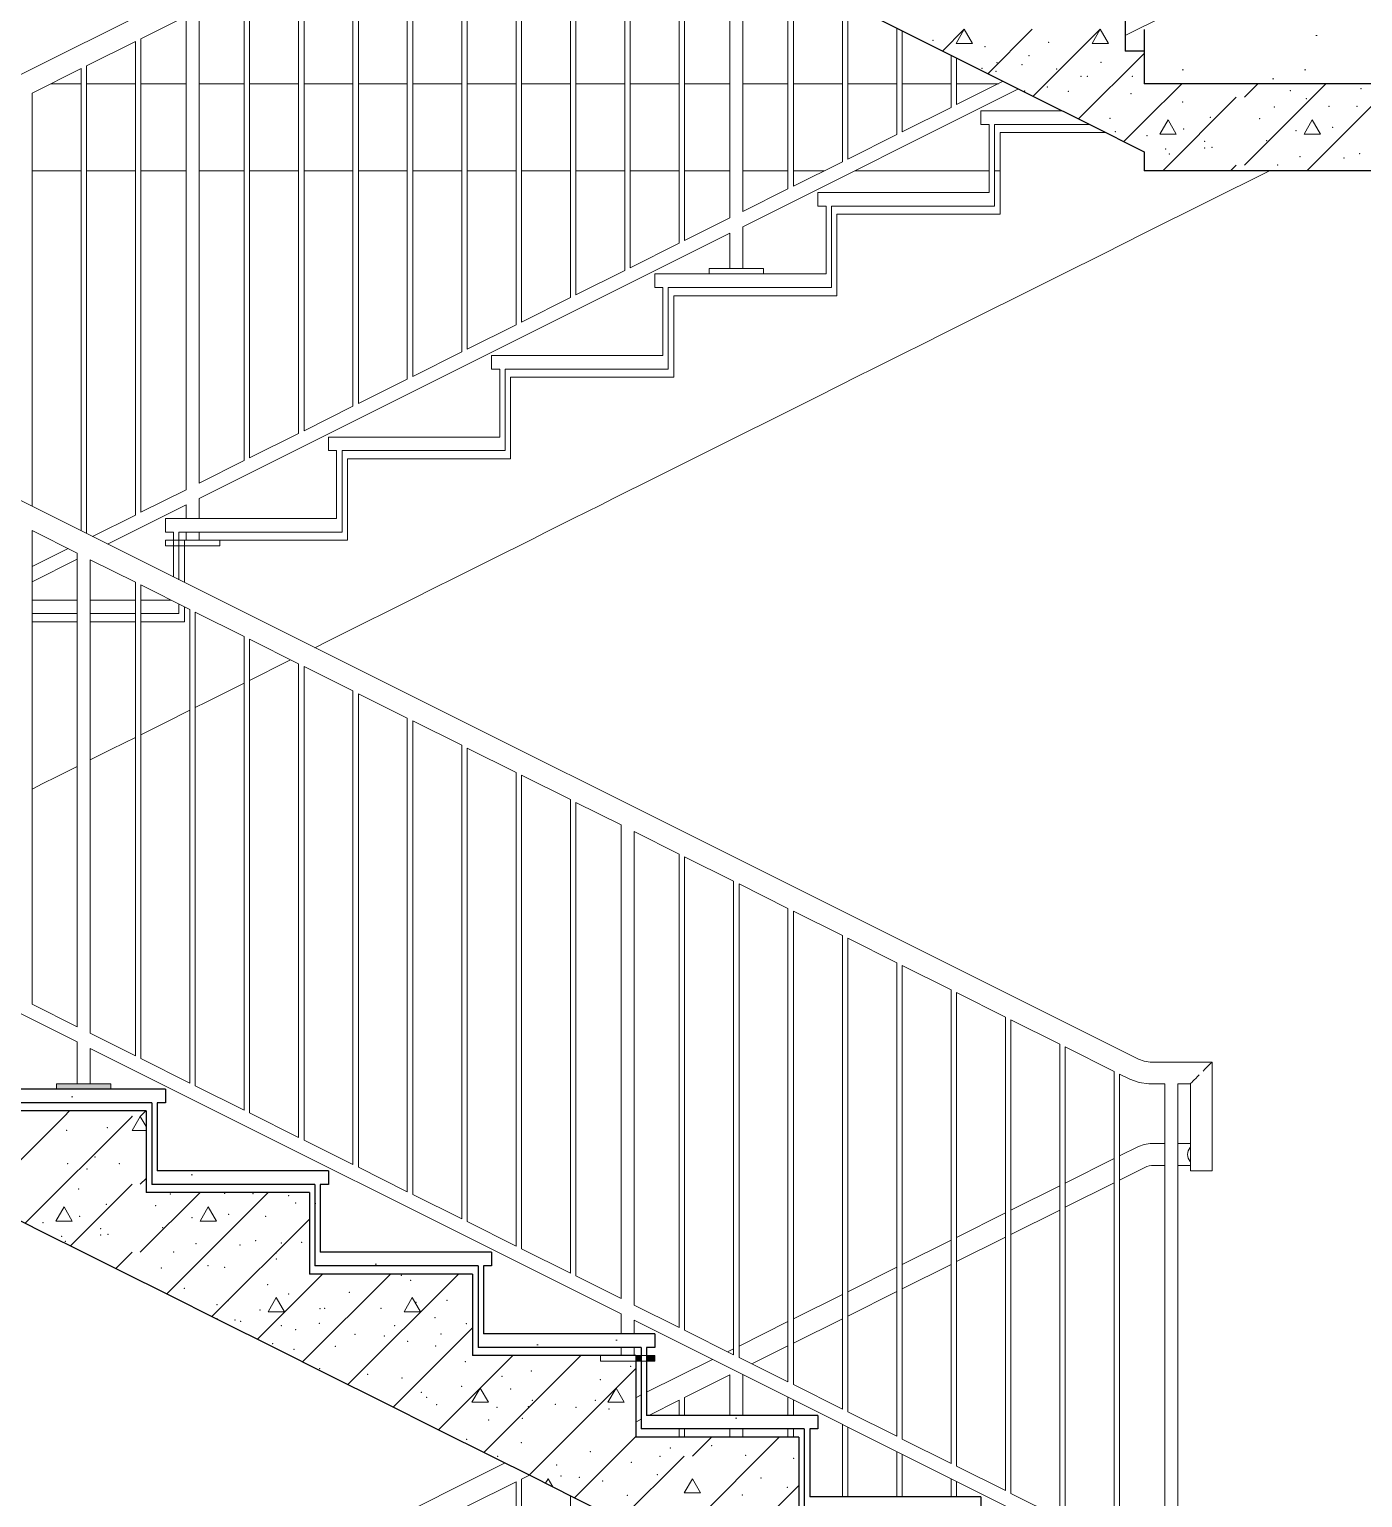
# Model space of a CAD drawing. Header units: millimetres. Extents: x 18162 to 7085488, y 72188 to 247925.
# Drawn here: x 3667379 to 3669831, y 98417 to 101118 of the extents above; entities that cross this region are included whole.
import ezdxf

# ---------------------------------------------------------------- set-up
doc = ezdxf.new("R2010")
doc.units = ezdxf.units.MM
doc.header["$MEASUREMENT"] = 0
for name, color, linetype in [('Interior - Stair & Railing', 7, 'Continuous'), ('Structural - Bearing', 7, 'Continuous'), ('Structural - Stair & Railing', 7, 'Continuous')]:
    doc.layers.add(name, color=color, linetype=linetype)
pattern_1 = [(45, (3761974.73, 95468), (-111.36932, 111.36932), [0, -105, 0, -157.5]), (110, (3762324.73, 95468), (148.0016, 53.86817), [0, -77, 0, -133])]

# ---------------------------------------------------------------- blocks, each defined once
blk = doc.blocks.new('*X870', base_point=(3761974.7, 95118))
at = {"layer": 'Structural - Stair & Railing', "color": 7, "linetype": 'Continuous', "lineweight": 9}
for p, q in [((3667288.2, 98963.2), (3667443, 99118.1)), ((3667371.5, 98921.6), (3667568, 99118.1)), ((3667443, 99118.1), (3667453, 99128)), ((3667568, 99092.1), (3667583.1, 99118.1)), ((3667583.1, 99118.1), (3667593.1, 99128)), ((3667594.1, 99099.3), (3667583.1, 99118.1)), ((3667583.1, 99092.1), (3667568, 99092.1)), ((3667583.1, 99092.1), (3667594.1, 99092.1)), ((3667454.9, 98879.9), (3667568, 98993.1)), ((3667583.1, 98993.1), (3667594.1, 99004)), ((3667583.1, 98868.1), (3667693.1, 98978)), ((3667631.6, 98791.5), (3667818.1, 98978)), ((3667427.9, 98925.4), (3667443, 98951.4)), ((3667443, 98951.4), (3667457.9, 98925.4)), ((3667693, 98925.4), (3667708.1, 98951.4)), ((3667708.1, 98951.4), (3667723.1, 98925.4)), ((3667457.9, 98925.4), (3667427.9, 98925.4)), ((3667723.1, 98925.4), (3667693, 98925.4)), ((3667714.9, 98749.9), (3667894.1, 98929)), ((3667538.2, 98838.2), (3667568, 98868.1)), ((3667798.3, 98708.2), (3667918.1, 98828)), ((3667881.6, 98666.5), (3668043.1, 98828)), ((3667964.9, 98624.9), (3668168.1, 98828)), ((3667833.1, 98784.7), (3667818.2, 98758.7)), ((3667848.3, 98758.7), (3667833.1, 98784.7)), ((3668083.1, 98784.7), (3668068.2, 98758.7)), ((3668098.3, 98758.7), (3668083.1, 98784.7)), ((3667818.2, 98758.7), (3667848.3, 98758.7)), ((3668068.2, 98758.7), (3668098.3, 98758.7)), ((3668048.3, 98583.2), (3668194.1, 98729)), ((3668131.6, 98541.5), (3668268.1, 98678)), ((3668214.9, 98499.9), (3668393.1, 98678)), ((3668298.3, 98458.2), (3668494.1, 98654)), ((3668193, 98592.1), (3668208.1, 98618.1)), ((3668208.1, 98618.1), (3668223.1, 98592)), ((3668443, 98592.1), (3668458.1, 98618.1)), ((3668458.1, 98618.1), (3668473.1, 98592)), ((3668223.1, 98592), (3668193, 98592.1)), ((3668473.1, 98592), (3668443, 98592.1)), ((3668381.6, 98416.5), (3668494.1, 98529)), ((3668598.3, 98368.1), (3668758.2, 98528)), ((3668598.3, 98493.1), (3668633.2, 98528)), ((3668464.9, 98374.9), (3668583.1, 98493.1)), ((3668333.1, 98451.4), (3668328.4, 98443.1)), ((3668341.9, 98436.4), (3668333.1, 98451.4)), ((3668583.1, 98425.4), (3668598.3, 98451.4)), ((3668613.4, 98425.4), (3668598.3, 98451.4)), ((3668641.7, 98286.5), (3668794.1, 98438.8)), ((3668598.3, 98425.4), (3668583.1, 98425.4)), ((3668598.3, 98425.4), (3668613.4, 98425.4))]:
    blk.add_line(p, q, dxfattribs=at)
for p in [(3667568, 99118.1), (3667568, 99118.1), (3667568, 99118.1), (3667583.1, 99118.1), (3667583.1, 99118.1), (3667583.1, 99118.1), (3667447.4, 99092.7), (3667522.3, 99097.1), (3667499.6, 99043.5), (3667449.4, 99031.3), (3667485.2, 99021.4), (3667544.4, 99031.2), (3667469.8, 98984.3), (3667520.7, 98956.3), (3667611.2, 98953.7), (3667638.2, 98975.2), (3667738.5, 98976.6), (3667790.3, 98976.2), (3667855.9, 98972.4), (3667868.9, 98958.9), (3667471.7, 98934.4), (3667678.1, 98931.8), (3667745.8, 98937.6), (3667813.4, 98934.4), (3667404.4, 98922.4), (3667438.2, 98897.7), (3667510, 98911.7), (3667510.1, 98899.9), (3667523.9, 98900.9), (3667624.2, 98913.2), (3667445.1, 98888.5), (3667685.7, 98883.9), (3667766.6, 98881.3), (3667795.3, 98889.3), (3667842.1, 98885.4), (3667879.9, 98886.4), (3667644.3, 98868.4), (3667707.6, 98843.7), (3667832.8, 98866.9), (3667833.5, 98855.5), (3667621.6, 98839), (3667738.2, 98840.1), (3668062.8, 98825.6), (3668080, 98816.5), (3667664, 98801.8), (3667817.1, 98808.4), (3667855.9, 98791.5), (3667967.3, 98794.5), (3667724.1, 98771.7), (3667744.4, 98779.3), (3667803.1, 98761.9), (3667913.4, 98764.1), (3667922.4, 98764.9), (3668025.9, 98764.9), (3668090.2, 98776), (3668146.9, 98779.9), (3667724.1, 98746.1), (3667757.1, 98743.3), (3667767.9, 98740.9), (3667912.5, 98737.4), (3668125, 98747.7), (3668182.4, 98736.5), (3667842.7, 98733.3), (3667868.9, 98725.8), (3667978, 98717), (3668032.1, 98713.9), (3668051, 98733.3), (3668136.2, 98717.7), (3667826.6, 98700), (3667865.4, 98689.3), (3667942, 98694.8), (3668074.8, 98704.5), (3668126.4, 98695.4), (3667912.6, 98653.9), (3668180.9, 98666.8), (3668484.9, 98658.3), (3668001.1, 98643.5), (3668064.5, 98636.9), (3668248.3, 98639.9), (3668302.1, 98649.6), (3668429.3, 98633.5), (3668099.8, 98610.3), (3668109.5, 98600.9), (3668173.9, 98621.5), (3668263.9, 98616.5), (3668128.3, 98587.4), (3668239.2, 98582.5), (3668296.4, 98584.1), (3668304.1, 98595.5), (3668346.2, 98588.2), (3668384.5, 98582.5), (3668420, 98595.5), (3668445.1, 98579.5), (3668223.8, 98559.5), (3668285.6, 98562.5), (3668183, 98524), (3668240.4, 98492.9), (3668283.9, 98517.6), (3668410.5, 98501.5), (3668539, 98492.9), (3668557.6, 98507.8), (3668633.5, 98512.2), (3668696.5, 98494.5), (3668348.5, 98476.5), (3668486.3, 98481.7), (3668784.7, 98488.8), (3668356.8, 98456.7), (3668390.6, 98454.3), (3668433.6, 98447.3), (3668534.1, 98458.9), (3668724.3, 98452.7), (3668479, 98420.6), (3668479, 98420.6), (3668690.3, 98421.8), (3668772.7, 98435.7)]:
    blk.add_point(p, dxfattribs=at)
blk = doc.blocks.new('*X985', base_point=(3761974.7, 95118))
at = {"layer": 'Structural - Stair & Railing', "color": 7, "linetype": 'Continuous', "lineweight": 9}
for p, q in [((3669058.3, 101078.2), (3669098.3, 101118.1)), ((3669098.3, 101118.1), (3669083.4, 101092.1)), ((3669113.4, 101092.1), (3669098.3, 101118.1)), ((3669141.7, 101036.5), (3669223.3, 101118.1)), ((3669225, 100994.8), (3669348.3, 101118.1)), ((3669348.3, 101118.1), (3669333.4, 101092.1)), ((3669363.4, 101092.1), (3669348.3, 101118.1)), ((3669083.4, 101092.1), (3669113.4, 101092.1)), ((3669333.4, 101092.1), (3669363.4, 101092.1)), ((3669308.3, 100953.2), (3669429.1, 101073.9)), ((3669391.7, 100911.5), (3669429.1, 100948.9))]:
    blk.add_line(p, q, dxfattribs=at)
for p in [(3669041, 101097.9), (3669136.3, 101086.4), (3669253.5, 101094.1), (3669217.4, 101069.7), (3669130.7, 101046.2), (3669143.1, 101036.9), (3669156.4, 101041), (3669158.5, 101057), (3669204.5, 101052.9), (3669268.5, 101044.8), (3669312.8, 101031.3), (3669324.9, 101031.5), (3669349.5, 101057.4), (3669407.6, 101031.3), (3669209.5, 101004.4), (3669251.2, 101012.2), (3669289.5, 101004), (3669405, 100999.8), (3669366.6, 100954.4), (3669376.3, 100929.7)]:
    blk.add_point(p, dxfattribs=at)
blk = doc.blocks.new('*X987', base_point=(3761974.7, 95118))
at = {"layer": 'Structural - Bearing', "color": 7, "linetype": 'Continuous', "lineweight": 9}
for p, q in [((3669429.1, 100948.9), (3669498.2, 101018)), ((3669613.4, 100993.1), (3669638.3, 101018)), ((3669613.4, 100868.1), (3669763.3, 101018)), ((3669728.3, 100858), (3669888.3, 101018)), ((3669463.2, 100858), (3669598.3, 100993.1)), ((3669458.1, 100925.4), (3669473.3, 100951.4)), ((3669473.3, 100951.4), (3669488.2, 100925.4)), ((3669723.3, 100925.4), (3669738.4, 100951.4)), ((3669738.4, 100951.4), (3669753.3, 100925.4)), ((3669488.2, 100925.4), (3669458.1, 100925.4)), ((3669753.3, 100925.4), (3669723.3, 100925.4)), ((3669588.2, 100858), (3669598.3, 100868.1))]:
    blk.add_line(p, q, dxfattribs=at)
for p in [(3669698.1, 101005.3), (3669828.2, 101009.1), (3669500, 100984.4), (3669727.3, 100990.8), (3669768.8, 100976.6), (3669550.9, 100956.3), (3669641.4, 100953.8), (3669668.5, 100975.2), (3669820.5, 100976.3), (3669502, 100934.4), (3669708.4, 100931.9), (3669776, 100937.7), (3669434.6, 100922.4), (3669468.5, 100897.7), (3669540.2, 100911.7), (3669540.4, 100900), (3669554.1, 100900.9), (3669654.4, 100913.3), (3669475.3, 100888.6), (3669715.9, 100883.9), (3669796.8, 100881.3), (3669825.6, 100889.4), (3669674.5, 100868.5)]:
    blk.add_point(p, dxfattribs=at)

msp = doc.modelspace()

# ---------------------------------------------------------------- hatches: boundary and pattern name
at = {"layer": 'Interior - Stair & Railing', "linetype": 'Continuous', "lineweight": 9}
for points in [[(3667429.1, 99168), (3667529.1, 99168), (3667529.1, 99178), (3667429.1, 99178)], [(3668494.1, 98678), (3668494.1, 98668), (3668504.1, 98668), (3668504.1, 98678)], [(3668529.1, 98678), (3668514.1, 98678), (3668514.1, 98668), (3668529.1, 98668)]]:
    msp.add_hatch(color=7, dxfattribs=at).paths.add_polyline_path(points)
at = {"layer": 'Structural - Bearing', "linetype": 'Continuous', "lineweight": 9}
h = msp.add_hatch(dxfattribs=at)
h.set_pattern_fill('Lightweight_Concrete_0003', style=0, pattern_type=2)
h.set_pattern_definition([(0, (3761974.7, 95118), (0, 779.423), [48.75, -401.25]), (0, (3762199.7, 95507.7), (0, 779.423), [48.75, -401.25]), (60, (3761974.7, 95118), (-675, 389.7114), [48.75, -401.25]), (60, (3762424.7, 95118), (-675, 389.7114), [48.75, -401.25]), (120, (3762023.5, 95118), (675, 389.7114), [48.75, -401.25]), (120, (3762473.5, 95118), (675, 389.7114), [48.75, -401.25]), (0, (3761974.73, 95193), (0, 150), [0, -150, 0, -225]), (45, (3762049.73, 95193), (-106.06602, 106.06602), [0, -112.5, 0, -187.5])])
h.paths.add_polyline_path([(3669429.1, 101118), (3669429.1, 101018), (3676379.1, 101018), (3676379.1, 101118)])
at = {"layer": 'Structural - Stair & Railing', "linetype": 'Continuous', "lineweight": 9}
h = msp.add_hatch(dxfattribs=at)
h.set_pattern_fill('Cut_Stone_0003', style=0, pattern_type=2)
h.set_pattern_definition(pattern_1)
h.paths.add_polyline_path([(3667304.1, 99143), (3667629.1, 99143), (3667629.1, 99168), (3667304.1, 99168)])
h = msp.add_hatch(dxfattribs=at)
h.set_pattern_fill('Cut_Stone_0003', style=0, pattern_type=2)
h.set_pattern_definition(pattern_1)
h.paths.add_polyline_path([(3667614.1, 99143), (3667604.1, 99143), (3667604.1, 99018), (3667614.1, 99018)])
h = msp.add_hatch(dxfattribs=at)
h.set_pattern_fill('Cut_Stone_0003', style=0, pattern_type=2)
h.set_pattern_definition(pattern_1)
h.paths.add_polyline_path([(3667604.1, 98993), (3667929.1, 98993), (3667929.1, 99018), (3667604.1, 99018)])
h = msp.add_hatch(dxfattribs=at)
h.set_pattern_fill('Cut_Stone_0003', style=0, pattern_type=2)
h.set_pattern_definition(pattern_1)
h.paths.add_polyline_path([(3667914.1, 98993), (3667904.1, 98993), (3667904.1, 98868), (3667914.1, 98868)])
h = msp.add_hatch(dxfattribs=at)
h.set_pattern_fill('Cut_Stone_0003', style=0, pattern_type=2)
h.set_pattern_definition(pattern_1)
h.paths.add_polyline_path([(3668229.1, 98843), (3668229.1, 98868), (3667904.1, 98868), (3667904.1, 98843)])
h = msp.add_hatch(dxfattribs=at)
h.set_pattern_fill('Cut_Stone_0003', style=0, pattern_type=2)
h.set_pattern_definition(pattern_1)
h.paths.add_polyline_path([(3668214.1, 98843), (3668204.1, 98843), (3668204.1, 98718), (3668214.1, 98718)])
h = msp.add_hatch(dxfattribs=at)
h.set_pattern_fill('Cut_Stone_0003', style=0, pattern_type=2)
h.set_pattern_definition(pattern_1)
h.paths.add_polyline_path([(3668204.1, 98693), (3668529.1, 98693), (3668529.1, 98718), (3668204.1, 98718)])
h = msp.add_hatch(dxfattribs=at)
h.set_pattern_fill('Cut_Stone_0003', style=0, pattern_type=2)
h.set_pattern_definition(pattern_1)
h.paths.add_polyline_path([(3668514.1, 98693), (3668504.1, 98693), (3668504.1, 98568), (3668514.1, 98568)])
h = msp.add_hatch(dxfattribs=at)
h.set_pattern_fill('Cut_Stone_0003', style=0, pattern_type=2)
h.set_pattern_definition(pattern_1)
h.paths.add_polyline_path([(3668504.1, 98543), (3668829.1, 98543), (3668829.1, 98568), (3668504.1, 98568)])
h = msp.add_hatch(dxfattribs=at)
h.set_pattern_fill('Cut_Stone_0003', style=0, pattern_type=2)
h.set_pattern_definition(pattern_1)
h.paths.add_polyline_path([(3668814.1, 98543), (3668804.1, 98543), (3668804.1, 98418), (3668814.1, 98418)])
h = msp.add_hatch(dxfattribs=at)
h.set_pattern_fill('Cut_Stone_0003', style=0, pattern_type=2)
h.set_pattern_definition(pattern_1)
h.paths.add_polyline_path([(3669129.1, 98393), (3669129.1, 98418), (3668804.1, 98418), (3668804.1, 98393)])

# ---------------------------------------------------------------- linework, layer by layer
at = {"layer": 'Interior - Stair & Railing', "color": 7, "linetype": 'Continuous', "lineweight": 9}
for p, q in [((3666739.6, 100723.3), (3668253.8, 101480.4)), ((3668274.1, 100574.5), (3668274.1, 101445.8)), ((3668284.1, 100579.5), (3668284.1, 101450.8)), ((3668374.1, 100624.5), (3668374.1, 101420.3)), ((3668384.1, 100629.5), (3668384.1, 101415.3)), ((3668174.1, 100524.5), (3668174.1, 101395.8)), ((3668184.1, 100529.5), (3668184.1, 101400.8)), ((3668474.1, 100674.5), (3668474.1, 101370.3)), ((3668484.1, 100679.5), (3668484.1, 101365.3)), ((3668074.1, 100474.5), (3668074.1, 101345.8)), ((3668084.1, 100479.5), (3668084.1, 101350.8)), ((3667984.1, 100429.5), (3667984.1, 101300.8)), ((3668574.1, 100724.5), (3668574.1, 101320.3)), ((3668584.1, 100729.5), (3668584.1, 101315.3)), ((3667974.1, 100424.5), (3667974.1, 101295.8)), ((3668667.1, 100771), (3668667.1, 101273.8)), ((3667884.1, 100379.5), (3667884.1, 101250.8)), ((3668691.1, 100783), (3668691.1, 101261.8)), ((3667874.1, 100374.5), (3667874.1, 101245.8)), ((3668774.1, 100824.5), (3668774.1, 101220.3)), ((3667774.1, 100324.5), (3667774.1, 101195.8)), ((3667784.1, 100329.5), (3667784.1, 101200.8)), ((3668784.1, 100829.5), (3668784.1, 101215.3)), ((3668874.1, 100874.5), (3668874.1, 101170.3)), ((3667584.1, 101100.8), (3667667.1, 101142.3)), ((3667667.1, 100271), (3667667.1, 101142.3)), ((3667691.1, 100283), (3667691.1, 101154.3)), ((3668884.1, 100879.5), (3668884.1, 101165.3)), ((3669394.1, 101106.5), (3669467.1, 101143)), ((3668974.1, 100924.5), (3668974.1, 101120.3)), ((3668984.1, 100929.5), (3668984.1, 101115.3)), ((3667484.1, 101050.8), (3667574.1, 101095.8)), ((3667574.1, 100224.5), (3667574.1, 101095.8)), ((3667584.1, 100229.5), (3667584.1, 101100.8)), ((3669074.1, 100974.5), (3669074.1, 101070.3)), ((3669084.1, 100979.5), (3669084.1, 101065.3)), ((3667384.1, 101000.8), (3667474.1, 101045.8)), ((3667474.1, 100195.5), (3667474.1, 101045.8)), ((3667484.1, 100190.5), (3667484.1, 101050.8)), ((3668691.1, 100755), (3669197.8, 101008.4)), ((3669084.1, 100979.5), (3669169.9, 101022.4)), ((3667384.1, 100240.5), (3667384.1, 101000.8)), ((3668984.1, 100929.5), (3669074.1, 100974.5)), ((3668884.1, 100879.5), (3668974.1, 100924.5)), ((3668784.1, 100829.5), (3668874.1, 100874.5)), ((3668691.1, 100783), (3668774.1, 100824.5)), ((3668584.1, 100729.5), (3668667.1, 100771)), ((3667691.1, 100255), (3668667.1, 100743)), ((3668667.1, 100678), (3668667.1, 100743)), ((3668691.1, 100678), (3668691.1, 100755)), ((3668484.1, 100679.5), (3668574.1, 100724.5)), ((3668384.1, 100629.5), (3668474.1, 100674.5)), ((3668629.1, 100678), (3668729.1, 100678)), ((3668629.1, 100668), (3668629.1, 100678)), ((3668629.1, 100668), (3668729.1, 100668)), ((3668729.1, 100668), (3668729.1, 100678)), ((3668284.1, 100579.5), (3668374.1, 100624.5)), ((3668184.1, 100529.5), (3668274.1, 100574.5)), ((3669418.5, 99223.3), (3666739.6, 100562.7)), ((3668084.1, 100479.5), (3668174.1, 100524.5)), ((3667984.1, 100429.5), (3668074.1, 100474.5)), ((3667884.1, 100379.5), (3667974.1, 100424.5)), ((3667784.1, 100329.5), (3667874.1, 100374.5)), ((3667691.1, 100283), (3667774.1, 100324.5)), ((3667584.1, 100229.5), (3667667.1, 100271)), ((3667691.1, 100218), (3667691.1, 100255)), ((3667495.1, 100185), (3667574.1, 100224.5)), ((3667523, 100171), (3667667.1, 100243)), ((3667667.1, 100218), (3667667.1, 100243)), ((3667467.1, 100154.3), (3667384.1, 100195.8)), ((3667384.1, 99324.5), (3667384.1, 100195.8)), ((3667629.1, 100178), (3667644.1, 100178)), ((3667629.1, 100168), (3667629.1, 100178)), ((3667629.1, 100168), (3667644.1, 100168)), ((3667644.1, 100178), (3667654.1, 100178)), ((3667644.1, 100168), (3667654.1, 100168)), ((3667654.1, 100178), (3667729.1, 100178)), ((3667654.1, 100168), (3667664.1, 100168)), ((3667664.1, 100168), (3667729.1, 100168)), ((3667667.1, 100178), (3667667.1, 100193)), ((3667691.1, 100178), (3667691.1, 100193)), ((3667729.1, 100168), (3667729.1, 100178)), ((3667384.1, 100129.5), (3667450.4, 100162.6)), ((3667384.1, 100101.5), (3667467.1, 100143)), ((3667467.1, 99283), (3667467.1, 100154.3)), ((3667574.1, 100100.8), (3667491.1, 100142.3)), ((3667491.1, 99271), (3667491.1, 100142.3)), ((3667574.1, 99229.5), (3667574.1, 100100.8)), ((3667674.1, 100050.8), (3667584.1, 100095.8)), ((3667584.1, 99224.5), (3667584.1, 100095.8)), ((3667674.1, 99179.5), (3667674.1, 100050.8)), ((3667774.1, 100000.8), (3667684.1, 100045.8)), ((3667684.1, 99174.5), (3667684.1, 100045.8)), ((3667774.1, 99129.5), (3667774.1, 100000.8)), ((3667874.1, 99950.8), (3667784.1, 99995.8)), ((3667784.1, 99124.5), (3667784.1, 99995.8)), ((3667874.1, 99079.5), (3667874.1, 99950.8)), ((3667974.1, 99900.8), (3667884.1, 99945.8)), ((3667884.1, 99074.5), (3667884.1, 99945.8)), ((3667974.1, 99029.5), (3667974.1, 99900.8)), ((3668074.1, 99850.8), (3667984.1, 99895.8)), ((3667984.1, 99024.5), (3667984.1, 99895.8)), ((3668074.1, 98979.5), (3668074.1, 99850.8)), ((3668174.1, 99800.8), (3668084.1, 99845.8)), ((3668084.1, 98974.5), (3668084.1, 99845.8)), ((3668174.1, 98929.5), (3668174.1, 99800.8)), ((3668274.1, 99750.8), (3668184.1, 99795.8)), ((3668184.1, 98924.5), (3668184.1, 99795.8)), ((3668274.1, 98879.5), (3668274.1, 99750.8)), ((3668374.1, 99700.8), (3668284.1, 99745.8)), ((3668284.1, 98874.5), (3668284.1, 99745.8)), ((3668374.1, 98829.5), (3668374.1, 99700.8)), ((3668467.1, 99654.3), (3668384.1, 99695.8)), ((3668384.1, 98824.5), (3668384.1, 99695.8)), ((3668467.1, 98783), (3668467.1, 99654.3)), ((3667467.1, 99255), (3666691.1, 99643)), ((3668574.1, 99600.8), (3668491.1, 99642.3)), ((3668491.1, 98771), (3668491.1, 99642.3)), ((3668574.1, 98729.5), (3668574.1, 99600.8)), ((3668674.1, 99550.8), (3668584.1, 99595.8)), ((3668584.1, 98724.5), (3668584.1, 99595.8)), ((3668674.1, 98679.5), (3668674.1, 99550.8)), ((3668774.1, 99500.8), (3668684.1, 99545.8)), ((3668684.1, 98674.5), (3668684.1, 99545.8)), ((3668774.1, 98629.5), (3668774.1, 99500.8)), ((3668874.1, 99450.8), (3668784.1, 99495.8)), ((3668784.1, 98624.5), (3668784.1, 99495.8)), ((3668874.1, 98579.5), (3668874.1, 99450.8)), ((3668974.1, 99400.8), (3668884.1, 99445.8)), ((3668884.1, 98574.5), (3668884.1, 99445.8)), ((3668974.1, 98529.5), (3668974.1, 99400.8)), ((3669074.1, 99350.8), (3668984.1, 99395.8)), ((3668984.1, 98524.5), (3668984.1, 99395.8)), ((3669074.1, 98479.5), (3669074.1, 99350.8)), ((3669174.1, 99300.8), (3669084.1, 99345.8)), ((3669084.1, 98474.5), (3669084.1, 99345.8)), ((3667467.1, 99283), (3667384.1, 99324.5)), ((3669174.1, 98429.5), (3669174.1, 99300.8)), ((3669274.1, 99250.8), (3669184.1, 99295.8)), ((3669184.1, 98424.5), (3669184.1, 99295.8)), ((3667467.1, 99178), (3667467.1, 99255)), ((3667574.1, 99229.5), (3667491.1, 99271)), ((3669274.1, 98379.5), (3669274.1, 99250.8)), ((3668467.1, 98755), (3667491.1, 99243)), ((3667491.1, 99178), (3667491.1, 99243)), ((3667674.1, 99179.5), (3667584.1, 99224.5)), ((3669374.1, 99200.8), (3669284.1, 99245.8)), ((3669284.1, 98374.5), (3669284.1, 99245.8)), ((3669418.5, 99223.3), (3669429.1, 99219.4)), ((3669374.1, 98329.5), (3669374.1, 99200.8)), ((3669402.7, 99186.5), (3669384.1, 99195.8)), ((3669384.1, 98324.5), (3669384.1, 99195.8)), ((3669429.1, 99219.4), (3669440.3, 99218.1)), ((3669440.3, 99218.1), (3669554.1, 99218)), ((3669530.6, 99194.6), (3669527.2, 99191.2)), ((3669540.9, 99204.9), (3669537.5, 99201.5)), ((3669544.1, 99208), (3669540.9, 99204.9)), ((3669546.9, 99210.9), (3669544.1, 99208)), ((3669549.4, 99213.3), (3669546.9, 99210.9)), ((3669551.4, 99215.3), (3669549.4, 99213.3)), ((3669552.8, 99216.8), (3669551.4, 99215.3)), ((3669553.8, 99217.7), (3669552.8, 99216.8)), ((3669554.1, 99218), (3669553.8, 99217.7)), ((3669554.1, 99218), (3669554.1, 99018)), ((3667429.1, 99178), (3667429.1, 99168)), ((3667529.1, 99178), (3667429.1, 99178)), ((3667529.1, 99178), (3667529.1, 99168)), ((3667774.1, 99129.5), (3667684.1, 99174.5)), ((3669402.7, 99186.5), (3669419.8, 99180.3)), ((3669419.8, 99180.3), (3669437.9, 99178.2)), ((3669437.9, 99178.2), (3669467.1, 99178.1)), ((3669467.1, 98283), (3669467.1, 99178.1)), ((3669491.1, 99178.1), (3669514.1, 99178.1)), ((3669491.1, 98187), (3669491.1, 99178.1)), ((3669514.4, 99178.4), (3669514.1, 99178.1)), ((3669514.1, 99178.1), (3669514.1, 99061.2)), ((3669515.3, 99179.3), (3669514.4, 99178.4)), ((3669516.7, 99180.7), (3669515.3, 99179.3)), ((3669518.7, 99182.7), (3669516.7, 99180.7)), ((3669521.2, 99185.2), (3669518.7, 99182.7)), ((3669524.1, 99188), (3669521.2, 99185.2)), ((3669527.2, 99191.2), (3669524.1, 99188)), ((3667874.1, 99079.5), (3667784.1, 99124.5)), ((3667974.1, 99029.5), (3667884.1, 99074.5)), ((3669384.1, 99045.5), (3669418.5, 99062.7)), ((3669418.5, 99062.7), (3669429.1, 99066.6)), ((3669429.1, 99066.6), (3669440.3, 99067.9)), ((3669440.3, 99067.9), (3669467.1, 99067.9)), ((3669491.1, 99067.9), (3669514.1, 99068)), ((3669513.7, 99060.9), (3669511.7, 99058)), ((3669514.1, 99061.2), (3669513.7, 99060.9)), ((3669514.1, 99061.2), (3669514.1, 99034.8)), ((3669284.1, 98995.5), (3669374.1, 99040.5)), ((3669509.4, 99051.5), (3669509.1, 99048)), ((3669509.1, 99048), (3669509.4, 99044.5)), ((3669510.3, 99054.8), (3669509.4, 99051.5)), ((3669509.4, 99044.5), (3669510.3, 99041.2)), ((3669511.7, 99058), (3669510.3, 99054.8)), ((3669510.3, 99041.2), (3669511.7, 99038)), ((3669511.7, 99038), (3669513.7, 99035.2)), ((3669513.7, 99035.2), (3669514.1, 99034.8)), ((3669514.1, 99034.8), (3669514.1, 99018)), ((3668074.1, 98979.5), (3667984.1, 99024.5)), ((3669384.1, 99000.8), (3669434.3, 99025.9)), ((3669434.3, 99025.9), (3669438.3, 99027.4)), ((3669438.3, 99027.4), (3669442.6, 99027.9)), ((3669442.6, 99027.9), (3669467.1, 99027.9)), ((3669491.1, 99027.9), (3669514.1, 99028)), ((3669514.4, 99018), (3669514.1, 99018)), ((3669515.3, 99018), (3669514.4, 99018)), ((3669516.7, 99018), (3669515.3, 99018)), ((3669518.7, 99018), (3669516.7, 99018)), ((3669521.2, 99018), (3669518.7, 99018)), ((3669524.1, 99018), (3669521.2, 99018)), ((3669527.2, 99018), (3669524.1, 99018)), ((3669530.6, 99018), (3669527.2, 99018)), ((3669534.1, 99018), (3669530.6, 99018)), ((3669537.5, 99018), (3669534.1, 99018)), ((3669540.9, 99018), (3669537.5, 99018)), ((3669544.1, 99018), (3669540.9, 99018)), ((3669546.9, 99018), (3669544.1, 99018)), ((3669549.4, 99018), (3669546.9, 99018)), ((3669551.4, 99018), (3669549.4, 99018)), ((3669552.8, 99018), (3669551.4, 99018)), ((3669553.8, 99018), (3669552.8, 99018)), ((3669554.1, 99018), (3669553.8, 99018)), ((3669184.1, 98945.5), (3669274.1, 98990.5)), ((3669284.1, 98950.8), (3669374.1, 98995.8)), ((3668174.1, 98929.5), (3668084.1, 98974.5)), ((3668274.1, 98879.5), (3668184.1, 98924.5)), ((3669084.1, 98895.5), (3669174.1, 98940.5)), ((3669184.1, 98900.8), (3669274.1, 98945.8)), ((3668374.1, 98829.5), (3668284.1, 98874.5)), ((3668984.1, 98845.5), (3669074.1, 98890.5)), ((3669084.1, 98850.8), (3669174.1, 98895.8)), ((3668984.1, 98800.8), (3669074.1, 98845.8)), ((3668467.1, 98783), (3668384.1, 98824.5)), ((3668884.1, 98795.5), (3668974.1, 98840.5)), ((3668784.1, 98745.5), (3668874.1, 98790.5)), ((3668884.1, 98750.8), (3668974.1, 98795.8)), ((3668574.1, 98729.5), (3668491.1, 98771)), ((3668467.1, 98718), (3668467.1, 98755)), ((3669467.1, 98255), (3668491.1, 98743)), ((3668491.1, 98718), (3668491.1, 98743)), ((3668684.1, 98695.5), (3668774.1, 98740.5)), ((3668784.1, 98700.8), (3668874.1, 98745.8)), ((3668674.1, 98679.5), (3668584.1, 98724.5)), ((3668467.1, 98678), (3668467.1, 98693)), ((3668491.1, 98678), (3668491.1, 98693)), ((3668663, 98685), (3668674.1, 98690.5)), ((3668707.8, 98662.6), (3668774.1, 98695.8)), ((3668429.1, 98678), (3668429.1, 98668)), ((3668529.1, 98668), (3668429.1, 98668)), ((3668529.1, 98678), (3668494.1, 98678)), ((3668514.1, 98610.5), (3668635.1, 98671)), ((3668529.1, 98678), (3668529.1, 98668)), ((3668774.1, 98629.5), (3668684.1, 98674.5)), ((3668584.1, 98600.8), (3668667.1, 98642.3)), ((3668667.1, 98568), (3668667.1, 98642.3)), ((3668691.1, 98568), (3668691.1, 98643)), ((3668494.1, 98600.5), (3668504.1, 98605.5)), ((3668584.1, 98568), (3668584.1, 98600.8)), ((3668774.1, 98568), (3668774.1, 98601.5)), ((3668874.1, 98579.5), (3668784.1, 98624.5)), ((3668518.5, 98568), (3668574.1, 98595.8)), ((3668574.1, 98568), (3668574.1, 98595.8)), ((3668784.1, 98568), (3668784.1, 98596.5)), ((3668974.1, 98529.5), (3668884.1, 98574.5)), ((3668494.1, 98555.8), (3668504.1, 98560.8)), ((3668874.1, 98418), (3668874.1, 98551.5)), ((3668884.1, 98418), (3668884.1, 98546.5)), ((3668574.1, 98528), (3668574.1, 98543)), ((3668584.1, 98528), (3668584.1, 98543)), ((3668667.1, 98528), (3668667.1, 98543)), ((3668691.1, 98528), (3668691.1, 98543)), ((3668774.1, 98528), (3668774.1, 98543)), ((3668784.1, 98528), (3668784.1, 98543)), ((3669074.1, 98479.5), (3668984.1, 98524.5)), ((3668974.1, 98418), (3668974.1, 98501.5)), ((3668984.1, 98418), (3668984.1, 98496.5)), ((3666739.6, 97723.3), (3668253.8, 98480.4)), ((3669174.1, 98429.5), (3669084.1, 98474.5)), ((3668184.1, 98400.8), (3668274.1, 98445.8)), ((3668274.1, 97574.5), (3668274.1, 98445.8)), ((3668284.1, 98450.8), (3668298.6, 98458)), ((3668284.1, 97579.5), (3668284.1, 98450.8)), ((3669074.1, 98418), (3669074.1, 98451.5)), ((3669084.1, 98418), (3669084.1, 98446.5)), ((3668374.1, 97624.5), (3668374.1, 98420.3)), ((3669274.1, 98379.5), (3669184.1, 98424.5))]:
    msp.add_line(p, q, dxfattribs=at)
at = {"layer": 'Structural - Bearing', "color": 7, "linetype": 'Continuous', "lineweight": 25}
for p, q in [((3669429.1, 101118), (3669429.1, 101078)), ((3676379.1, 101018), (3669429.1, 101018)), ((3669429.1, 100892.8), (3669429.1, 100858)), ((3670729.1, 100858), (3669429.1, 100858))]:
    msp.add_line(p, q, dxfattribs=at)
at = {"layer": 'Structural - Bearing', "color": 7, "linetype": 'Continuous', "lineweight": 9}
for p, q in [((3667418.5, 101018), (3667474.1, 101018)), ((3667484.1, 101018), (3667574.1, 101018)), ((3667584, 101018), (3667667.1, 101018)), ((3667691.1, 101018), (3667774.1, 101018)), ((3667784, 101018), (3667874.1, 101018)), ((3667884.1, 101018), (3667974.1, 101018)), ((3667984.1, 101018), (3668074.1, 101018)), ((3668084.1, 101018), (3668174.1, 101018)), ((3668184.1, 101018), (3668274.1, 101018)), ((3668284.1, 101018), (3668374.1, 101018)), ((3668384.1, 101018), (3668474.1, 101018)), ((3668484.1, 101018), (3668574.1, 101018)), ((3668584.1, 101018), (3668667.1, 101018)), ((3668691.1, 101018), (3668774.1, 101018)), ((3668784.1, 101018), (3668874.1, 101018)), ((3668884.1, 101018), (3668974.1, 101018)), ((3668984.1, 101018), (3669074.1, 101018)), ((3669084.1, 101018), (3669161.1, 101018)), ((3667474.1, 100858), (3667384.1, 100858)), ((3667574.1, 100858), (3667484.1, 100858)), ((3667667.1, 100858), (3667584.1, 100858)), ((3667774.1, 100858), (3667691.1, 100858)), ((3667874.1, 100858), (3667784.1, 100858)), ((3667974.1, 100858), (3667884.1, 100858)), ((3668074.1, 100858), (3667984.1, 100858)), ((3668174.1, 100858), (3668084.1, 100858)), ((3668274.1, 100858), (3668184.1, 100858)), ((3668374.1, 100858), (3668284.1, 100858)), ((3668474.1, 100858), (3668384.1, 100858)), ((3668574.1, 100858), (3668484.1, 100858)), ((3668667.1, 100858), (3668584.1, 100858)), ((3668774.1, 100858), (3668691.1, 100858)), ((3668841.1, 100858), (3668784.1, 100858)), ((3669144.1, 100858), (3668897, 100858)), ((3669164.1, 100858), (3669154.1, 100858))]:
    msp.add_line(p, q, dxfattribs=at)
at = {"layer": 'Structural - Stair & Railing', "color": 7, "linetype": 'Continuous', "lineweight": 25}
for p, q in [((3669394.1, 101228), (3669394.1, 101078)), ((3669429.1, 101078), (3669394.1, 101078)), ((3669429.1, 101078), (3669429.1, 101018)), ((3667429.1, 99168), (3667314.1, 99168)), ((3667529.1, 99168), (3667429.1, 99168)), ((3667629.1, 99168), (3667529.1, 99168)), ((3667629.1, 99168), (3667629.1, 99143)), ((3667604.1, 99143), (3667304.1, 99143)), ((3667604.1, 99143), (3667604.1, 99018)), ((3667614.1, 99143), (3667614.1, 99018)), ((3667629.1, 99143), (3667614.1, 99143)), ((3667594.1, 99128), (3667294.1, 99128)), ((3667594.1, 99128), (3667594.1, 98978)), ((3667604.1, 99018), (3667604.1, 98993)), ((3667929.1, 99018), (3667614.1, 99018)), ((3667929.1, 99018), (3667929.1, 98993)), ((3667894.1, 98978), (3667594.1, 98978)), ((3667904.1, 98993), (3667604.1, 98993)), ((3667894.1, 98978), (3667894.1, 98828)), ((3667904.1, 98993), (3667904.1, 98868)), ((3667914.1, 98993), (3667914.1, 98868)), ((3667929.1, 98993), (3667914.1, 98993)), ((3667904.1, 98868), (3667904.1, 98843)), ((3668204.1, 98843), (3667904.1, 98843)), ((3668229.1, 98868), (3667914.1, 98868)), ((3668204.1, 98843), (3668204.1, 98718)), ((3668214.1, 98843), (3668214.1, 98718)), ((3668229.1, 98843), (3668214.1, 98843)), ((3668229.1, 98868), (3668229.1, 98843)), ((3668194.1, 98828), (3667894.1, 98828)), ((3668194.1, 98828), (3668194.1, 98678)), ((3668204.1, 98718), (3668204.1, 98693)), ((3668529.1, 98718), (3668214.1, 98718)), ((3668529.1, 98718), (3668529.1, 98693)), ((3668504.1, 98693), (3668204.1, 98693)), ((3668504.1, 98693), (3668504.1, 98568)), ((3668514.1, 98693), (3668514.1, 98568)), ((3668529.1, 98693), (3668514.1, 98693)), ((3668429.1, 98678), (3668194.1, 98678)), ((3668494.1, 98678), (3668429.1, 98678)), ((3668494.1, 98678), (3668494.1, 98528)), ((3668504.1, 98568), (3668504.1, 98543)), ((3668829.1, 98568), (3668514.1, 98568)), ((3668829.1, 98568), (3668829.1, 98543)), ((3668794.1, 98528), (3668494.1, 98528)), ((3668804.1, 98543), (3668504.1, 98543)), ((3668794.1, 98528), (3668794.1, 98378)), ((3668804.1, 98543), (3668804.1, 98418)), ((3668814.1, 98543), (3668814.1, 98418)), ((3668829.1, 98543), (3668814.1, 98543)), ((3668804.1, 98418), (3668804.1, 98393)), ((3669129.1, 98418), (3668814.1, 98418)), ((3669129.1, 98418), (3669129.1, 98393))]:
    msp.add_line(p, q, dxfattribs=at)
at = {"layer": 'Structural - Stair & Railing', "color": 7, "linetype": 'Continuous', "lineweight": 9}
for p, q in [((3669278.6, 100968), (3669129.1, 100968)), ((3669129.1, 100943), (3669129.1, 100968)), ((3669144.1, 100943), (3669129.1, 100943)), ((3669144.1, 100818), (3669144.1, 100943)), ((3669154.1, 100943), (3669154.1, 100818)), ((3669328.6, 100943), (3669154.1, 100943)), ((3669164.1, 100778), (3669164.1, 100928)), ((3669358.6, 100928), (3669164.1, 100928)), ((3669659.5, 100858), (3669429.1, 100742.8)), ((3668829.1, 100793), (3668829.1, 100818)), ((3669144.1, 100818), (3668829.1, 100818)), ((3669154.1, 100793), (3669154.1, 100818)), ((3668844.1, 100793), (3668829.1, 100793)), ((3668844.1, 100668), (3668844.1, 100793)), ((3668854.1, 100793), (3668854.1, 100668)), ((3669154.1, 100793), (3668854.1, 100793)), ((3668864.1, 100628), (3668864.1, 100778)), ((3669164.1, 100778), (3668864.1, 100778)), ((3669354.1, 100705.3), (3669429.1, 100742.8)), ((3669279.1, 100667.8), (3669354.1, 100705.3)), ((3668629.1, 100668), (3668529.1, 100668)), ((3668529.1, 100643), (3668529.1, 100668)), ((3668844.1, 100668), (3668729.1, 100668)), ((3668854.1, 100643), (3668854.1, 100668)), ((3669204.1, 100630.3), (3669279.1, 100667.8)), ((3668544.1, 100643), (3668529.1, 100643)), ((3668544.1, 100518), (3668544.1, 100643)), ((3668554.1, 100643), (3668554.1, 100518)), ((3668854.1, 100643), (3668554.1, 100643)), ((3668564.1, 100478), (3668564.1, 100628)), ((3668864.1, 100628), (3668564.1, 100628)), ((3669129.1, 100592.8), (3669204.1, 100630.3)), ((3669054.1, 100555.3), (3669129.1, 100592.8)), ((3669029.1, 100542.8), (3669054.1, 100555.3)), ((3668544.1, 100518), (3668229.1, 100518)), ((3668229.1, 100493), (3668229.1, 100518)), ((3668554.1, 100493), (3668554.1, 100518)), ((3668929.1, 100492.8), (3668979.1, 100517.8)), ((3668979.1, 100517.8), (3669029.1, 100542.8)), ((3668244.1, 100493), (3668229.1, 100493)), ((3668244.1, 100368), (3668244.1, 100493)), ((3668254.1, 100493), (3668254.1, 100368)), ((3668554.1, 100493), (3668254.1, 100493)), ((3668904.1, 100480.3), (3668929.1, 100492.8)), ((3668264.1, 100328), (3668264.1, 100478)), ((3668564.1, 100478), (3668264.1, 100478)), ((3668829.1, 100442.8), (3668904.1, 100480.3)), ((3668754.1, 100405.3), (3668829.1, 100442.8)), ((3668679.1, 100367.8), (3668754.1, 100405.3)), ((3668244.1, 100368), (3667929.1, 100368)), ((3667929.1, 100343), (3667929.1, 100368)), ((3668254.1, 100343), (3668254.1, 100368)), ((3668604.1, 100330.3), (3668679.1, 100367.8)), ((3667944.1, 100343), (3667929.1, 100343)), ((3667944.1, 100218), (3667944.1, 100343)), ((3667954.1, 100343), (3667954.1, 100218)), ((3668254.1, 100343), (3667954.1, 100343)), ((3668529.1, 100292.8), (3668604.1, 100330.3)), ((3667964.1, 100178), (3667964.1, 100328)), ((3668264.1, 100328), (3667964.1, 100328)), ((3668454.1, 100255.3), (3668529.1, 100292.8)), ((3668429.1, 100242.8), (3668454.1, 100255.3)), ((3668379.1, 100217.8), (3668429.1, 100242.8)), ((3667944.1, 100218), (3667629.1, 100218)), ((3667629.1, 100193), (3667629.1, 100218)), ((3667954.1, 100193), (3667954.1, 100218)), ((3668329.1, 100192.8), (3668379.1, 100217.8)), ((3667644.1, 100193), (3667629.1, 100193)), ((3667644.1, 100178), (3667644.1, 100193)), ((3667644.1, 100168), (3667644.1, 100178)), ((3667644.1, 100110.5), (3667644.1, 100168)), ((3667654.1, 100193), (3667654.1, 100178)), ((3667954.1, 100193), (3667654.1, 100193)), ((3667654.1, 100178), (3667654.1, 100168)), ((3667654.1, 100168), (3667654.1, 100105.5)), ((3667664.1, 100168), (3667664.1, 100178)), ((3667664.1, 100100.5), (3667664.1, 100168)), ((3667964.1, 100178), (3667729.1, 100178)), ((3668229.1, 100142.8), (3668304.1, 100180.3)), ((3668304.1, 100180.3), (3668329.1, 100192.8)), ((3668154.1, 100105.3), (3668229.1, 100142.8)), ((3668079.1, 100067.8), (3668129.1, 100092.8)), ((3668129.1, 100092.8), (3668154.1, 100105.3)), ((3667467.1, 100068), (3667384.1, 100068)), ((3667574.1, 100068), (3667491.1, 100068)), ((3667639.6, 100068), (3667584.1, 100068)), ((3667654.1, 100043), (3667654.1, 100060.8)), ((3668029.1, 100042.8), (3668079.1, 100067.8)), ((3667467.1, 100043), (3667384.1, 100043)), ((3667574.1, 100043), (3667491.1, 100043)), ((3667654.1, 100043), (3667584.1, 100043)), ((3667664.1, 100028), (3667664.1, 100055.8)), ((3668004.1, 100030.3), (3668029.1, 100042.8)), ((3667467.1, 100028), (3667384.1, 100028)), ((3667574.1, 100028), (3667491.1, 100028)), ((3667664.1, 100028), (3667584.1, 100028)), ((3667929.1, 99992.8), (3668004.1, 100030.3)), ((3667904.3, 99980.4), (3667929.1, 99992.8)), ((3667784.1, 99920.3), (3667854.1, 99955.3)), ((3667854.1, 99955.3), (3667859.5, 99958)), ((3667704.1, 99880.3), (3667774.1, 99915.3)), ((3667684.1, 99870.3), (3667704.1, 99880.3)), ((3667584.1, 99820.3), (3667629.1, 99842.8)), ((3667629.1, 99842.8), (3667674.1, 99865.3)), ((3667554.1, 99805.3), (3667574.1, 99815.3)), ((3667491.1, 99773.8), (3667529.1, 99792.8)), ((3667529.1, 99792.8), (3667554.1, 99805.3)), ((3667429.1, 99742.8), (3667467.1, 99761.8)), ((3667404.1, 99730.3), (3667429.1, 99742.8)), ((3667384.1, 99720.3), (3667404.1, 99730.3))]:
    msp.add_line(p, q, dxfattribs=at)
at = {"layer": 'Structural - Stair & Railing', "color": 7, "linetype": 'Continuous', "lineweight": 25, "flags": 128}
for points in [[(3668904.1, 101155.3), (3668979.1, 101117.8), (3669054.1, 101080.3), (3669129.1, 101042.8), (3669229.1, 100992.8), (3669329.1, 100942.8), (3669429.1, 100892.8)], [(3666358.6, 99428), (3666804.1, 99205.3), (3666879.1, 99167.8), (3666954.1, 99130.3), (3667029.1, 99092.8), (3667129.1, 99042.8), (3667229.1, 98992.8), (3667329.1, 98942.8), (3667404.1, 98905.3), (3667479.1, 98867.8), (3667554.1, 98830.3), (3667629.1, 98792.8), (3667729.1, 98742.8), (3667829.1, 98692.8), (3667929.1, 98642.8), (3668029.1, 98592.8), (3668129.1, 98542.8), (3668229.1, 98492.8), (3668304.1, 98455.3), (3668379.1, 98417.8), (3668454.1, 98380.3)]]:
    msp.add_lwpolyline(points, dxfattribs=at)

# ---------------------------------------------------------------- block references
at = {"layer": 'Structural - Bearing', "lineweight": 0}
msp.add_blockref('*X987', (3761974.7, 95118), dxfattribs=at)
at = {"layer": 'Structural - Stair & Railing', "lineweight": 0}
for name in ['*X985', '*X870']:
    msp.add_blockref(name, (3761974.7, 95118), dxfattribs=at)

doc.saveas('drawing.dxf')
